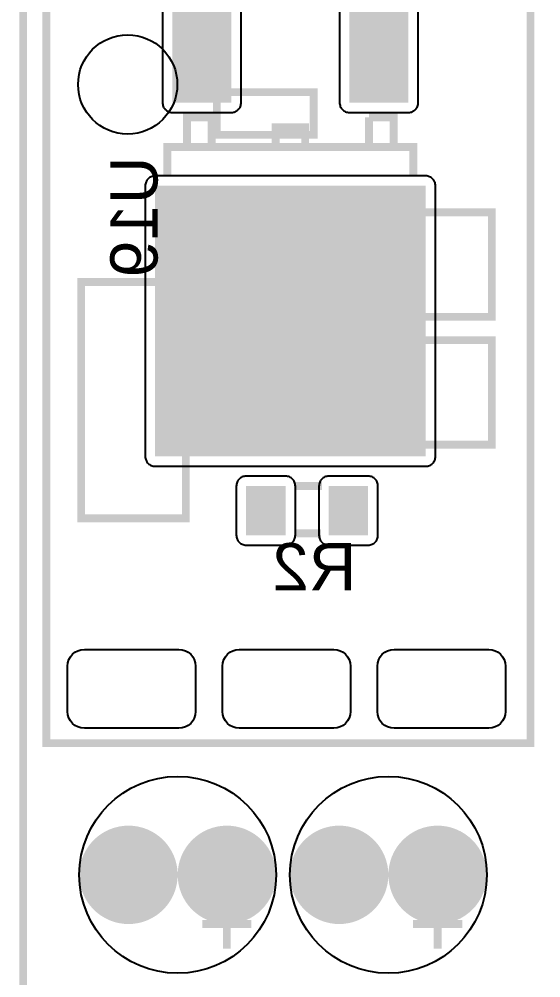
# Model space of a CAD drawing. Header units: inches. Extents: x -2.62 to 2.61, y -2.28 to 2.28.
# Drawn here: x -2.616 to -2.086, y -1.77 to -0.796 of the extents above; entities that cross this region are included whole.
import ezdxf

# ---------------------------------------------------------------- set-up
doc = ezdxf.new("R2010")
doc.units = ezdxf.units.IN
doc.layers.get('0').update_dxf_attribs({"linetype": 'CONTINUOUS'})

# ---------------------------------------------------------------- blocks, each defined once
blk = doc.blocks.new('RPAD')
blk.add_trace([(-0.5, -0.5), (-0.5, 0.5), (0.5, -0.5), (0.5, 0.5)])
blk = doc.blocks.new('EPAD')
at = {"const_width": 0.5}
blk.add_lwpolyline([(-0.25, 0, 1), (0.25, 0, 1)], format="xyb", close=True, dxfattribs=at)

msp = doc.modelspace()

# ---------------------------------------------------------------- linework, layer by layer
at = {"const_width": 0.008}
for points in [[(-2.612283, -2.271654), (2.608189, -2.271654), (2.608189, 2.271654), (-2.612283, 2.271654), (-2.612283, -2.271654)], [(-2.612283, -2.271654), (2.608189, -2.271654), (2.608189, 2.271654), (-2.612283, 2.271654), (-2.612283, -2.271654)], [(-2.612283, -2.271654), (2.608189, -2.271654), (2.608189, 2.271654), (-2.612283, 2.271654), (-2.612283, -2.271654)], [(-2.588661, -1.531496), (-2.096535, -1.531496), (-2.096535, -0.606299), (-2.588661, -0.606299), (-2.588661, -1.531496)], [(-2.588661, -1.531496), (-2.096535, -1.531496), (-2.096535, -0.606299), (-2.588661, -0.606299), (-2.588661, -1.531496)], [(-2.588661, -1.531496), (-2.096535, -1.531496), (-2.096535, -0.606299), (-2.588661, -0.606299), (-2.588661, -1.531496)], [(-2.415433, -0.913386), (-2.317008, -0.913386), (-2.317008, -0.870079), (-2.415433, -0.870079), (-2.415433, -0.913386)], [(-2.415433, -0.913386), (-2.317008, -0.913386), (-2.317008, -0.870079), (-2.415433, -0.870079), (-2.415433, -0.913386)], [(-2.415433, -0.913386), (-2.317008, -0.913386), (-2.317008, -0.870079), (-2.415433, -0.870079), (-2.415433, -0.913386)], [(-2.44563, -0.925709), (-2.44563, -0.895709), (-2.42063, -0.895709), (-2.42063, -0.925709)], [(-2.44563, -0.925709), (-2.44563, -0.895709), (-2.42063, -0.895709), (-2.42063, -0.925709)], [(-2.44563, -0.925709), (-2.44563, -0.895709), (-2.42063, -0.895709), (-2.42063, -0.925709)], [(-2.23563, -0.925709), (-2.23563, -0.895709), (-2.26063, -0.895709)], [(-2.26063, -0.925709), (-2.26063, -0.895709)], [(-2.23563, -0.925709), (-2.23563, -0.895709), (-2.26063, -0.895709)], [(-2.26063, -0.925709), (-2.26063, -0.895709)], [(-2.23563, -0.925709), (-2.23563, -0.895709), (-2.26063, -0.895709)], [(-2.26063, -0.925709), (-2.26063, -0.895709)], [(-2.35563, -0.925709), (-2.35563, -0.905709), (-2.32563, -0.905709), (-2.32563, -0.925709)], [(-2.35563, -0.925709), (-2.35563, -0.905709), (-2.32563, -0.905709), (-2.32563, -0.925709)], [(-2.35563, -0.925709), (-2.35563, -0.905709), (-2.32563, -0.905709), (-2.32563, -0.925709)], [(-2.46563, -0.955709), (-2.46563, -0.925709), (-2.21563, -0.925709), (-2.21563, -0.955709)], [(-2.46563, -0.955709), (-2.46563, -0.925709), (-2.21563, -0.925709), (-2.21563, -0.955709)], [(-2.46563, -0.955709), (-2.46563, -0.925709), (-2.21563, -0.925709), (-2.21563, -0.955709)], [(-2.376063, -1.098425), (-2.135906, -1.098425), (-2.135906, -0.992126), (-2.376063, -0.992126), (-2.376063, -1.098425)], [(-2.376063, -1.098425), (-2.135906, -1.098425), (-2.135906, -0.992126), (-2.376063, -0.992126), (-2.376063, -1.098425)], [(-2.376063, -1.098425), (-2.135906, -1.098425), (-2.135906, -0.992126), (-2.376063, -0.992126), (-2.376063, -1.098425)], [(-2.553228, -1.30315), (-2.446929, -1.30315), (-2.446929, -1.062992), (-2.553228, -1.062992), (-2.553228, -1.30315)], [(-2.553228, -1.30315), (-2.446929, -1.30315), (-2.446929, -1.062992), (-2.553228, -1.062992), (-2.553228, -1.30315)], [(-2.553228, -1.30315), (-2.446929, -1.30315), (-2.446929, -1.062992), (-2.553228, -1.062992), (-2.553228, -1.30315)], [(-2.376063, -1.228346), (-2.135906, -1.228346), (-2.135906, -1.122047), (-2.376063, -1.122047), (-2.376063, -1.228346)], [(-2.376063, -1.228346), (-2.135906, -1.228346), (-2.135906, -1.122047), (-2.376063, -1.122047), (-2.376063, -1.228346)], [(-2.376063, -1.228346), (-2.135906, -1.228346), (-2.135906, -1.122047), (-2.376063, -1.122047), (-2.376063, -1.228346)], [(-2.336575, -1.270276), (-2.308575, -1.270276)], [(-2.336575, -1.270276), (-2.308575, -1.270276)], [(-2.336575, -1.270276), (-2.308575, -1.270276)], [(-2.336575, -1.318276), (-2.309575, -1.318276)], [(-2.336575, -1.318276), (-2.309575, -1.318276)], [(-2.336575, -1.318276), (-2.309575, -1.318276)], [(-2.405165, -1.740354), (-2.405165, -1.690354)], [(-2.405165, -1.740354), (-2.405165, -1.690354)], [(-2.405165, -1.740354), (-2.405165, -1.690354)], [(-2.191024, -1.740354), (-2.191024, -1.690354)], [(-2.191024, -1.740354), (-2.191024, -1.690354)], [(-2.191024, -1.740354), (-2.191024, -1.690354)], [(-2.380165, -1.715354), (-2.430165, -1.715354)], [(-2.380165, -1.715354), (-2.430165, -1.715354)], [(-2.380165, -1.715354), (-2.430165, -1.715354)], [(-2.166024, -1.715354), (-2.216024, -1.715354)], [(-2.166024, -1.715354), (-2.216024, -1.715354)], [(-2.166024, -1.715354), (-2.216024, -1.715354)]]:
    msp.add_lwpolyline(points, dxfattribs=at)
for points in [[(-2.47063, -0.780709), (-2.47063, -0.880709), (-2.47058, -0.881748), (-2.470431, -0.882753), (-2.470189, -0.88372), (-2.469858, -0.884644), (-2.469443, -0.88552), (-2.468949, -0.886344), (-2.46838, -0.887112), (-2.467739, -0.887818), (-2.467033, -0.888458), (-2.466266, -0.889028), (-2.465442, -0.889522), (-2.464565, -0.889937), (-2.463641, -0.890268), (-2.462674, -0.89051), (-2.461669, -0.890658), (-2.46063, -0.890709), (-2.46063, -0.890709), (-2.40063, -0.890709), (-2.399591, -0.890658), (-2.398585, -0.89051), (-2.397619, -0.890268), (-2.396694, -0.889937), (-2.395818, -0.889522), (-2.394994, -0.889028), (-2.394226, -0.888458), (-2.39352, -0.887818), (-2.39288, -0.887112), (-2.392311, -0.886344), (-2.391817, -0.88552), (-2.391402, -0.884644), (-2.391071, -0.88372), (-2.390829, -0.882753), (-2.39068, -0.881748), (-2.39063, -0.880709), (-2.39063, -0.780709)], [(-2.29063, -0.780709), (-2.29063, -0.880709), (-2.29058, -0.881748), (-2.290431, -0.882753), (-2.290189, -0.88372), (-2.289858, -0.884644), (-2.289443, -0.88552), (-2.288949, -0.886344), (-2.28838, -0.887112), (-2.287739, -0.887818), (-2.287033, -0.888458), (-2.286266, -0.889028), (-2.285442, -0.889522), (-2.284565, -0.889937), (-2.283641, -0.890268), (-2.282674, -0.89051), (-2.281669, -0.890658), (-2.28063, -0.890709), (-2.28063, -0.890709), (-2.22063, -0.890709), (-2.219591, -0.890658), (-2.218585, -0.89051), (-2.217619, -0.890268), (-2.216694, -0.889937), (-2.215818, -0.889522), (-2.214994, -0.889028), (-2.214226, -0.888458), (-2.21352, -0.887818), (-2.21288, -0.887112), (-2.212311, -0.886344), (-2.211817, -0.88552), (-2.211402, -0.884644), (-2.211071, -0.88372), (-2.210829, -0.882753), (-2.21068, -0.881748), (-2.21063, -0.880709), (-2.21063, -0.780709)]]:
    msp.add_lwpolyline(points)
for points in [[(-2.47813, -1.250209), (-2.20313, -1.250209), (-2.202091, -1.250158), (-2.201085, -1.25001), (-2.200119, -1.249768), (-2.199194, -1.249437), (-2.198318, -1.249022), (-2.197494, -1.248528), (-2.196726, -1.247958), (-2.19602, -1.247318), (-2.19538, -1.246612), (-2.194811, -1.245844), (-2.194317, -1.24502), (-2.193902, -1.244144), (-2.193571, -1.24322), (-2.193329, -1.242253), (-2.19318, -1.241248), (-2.19313, -1.240209), (-2.19313, -0.965209), (-2.19318, -0.964169), (-2.193329, -0.963164), (-2.193571, -0.962197), (-2.193902, -0.961273), (-2.194317, -0.960397), (-2.194811, -0.959573), (-2.19538, -0.958806), (-2.19602, -0.958099), (-2.196726, -0.957459), (-2.197494, -0.95689), (-2.198318, -0.956395), (-2.199194, -0.95598), (-2.200119, -0.95565), (-2.201085, -0.955407), (-2.202091, -0.955259), (-2.20313, -0.955209), (-2.47813, -0.955209), (-2.479169, -0.955259), (-2.480174, -0.955407), (-2.481141, -0.95565), (-2.482065, -0.95598), (-2.482942, -0.956395), (-2.483766, -0.95689), (-2.484533, -0.957459), (-2.485239, -0.958099), (-2.48588, -0.958806), (-2.486449, -0.959573), (-2.486943, -0.960397), (-2.487358, -0.961273), (-2.487689, -0.962197), (-2.487931, -0.963164), (-2.48808, -0.964169), (-2.48813, -0.965209), (-2.48813, -1.240209), (-2.48808, -1.241248), (-2.487931, -1.242253), (-2.487689, -1.24322), (-2.487358, -1.244144), (-2.486943, -1.24502), (-2.486449, -1.245844), (-2.48588, -1.246612), (-2.485239, -1.247318), (-2.484533, -1.247958), (-2.483766, -1.248528), (-2.482942, -1.249022), (-2.482065, -1.249437), (-2.481141, -1.249768), (-2.480174, -1.25001), (-2.479169, -1.250158), (-2.47813, -1.250209)], [(-2.385575, -1.330276), (-2.345575, -1.330276), (-2.344535, -1.330225), (-2.34353, -1.330077), (-2.342563, -1.329835), (-2.341639, -1.329504), (-2.340763, -1.329089), (-2.339939, -1.328594), (-2.339171, -1.328025), (-2.338465, -1.327385), (-2.337825, -1.326679), (-2.337256, -1.325911), (-2.336761, -1.325087), (-2.336346, -1.324211), (-2.336016, -1.323287), (-2.335774, -1.32232), (-2.335625, -1.321315), (-2.335575, -1.320276), (-2.335575, -1.270276), (-2.335625, -1.269236), (-2.335774, -1.268231), (-2.336016, -1.267264), (-2.336346, -1.26634), (-2.336761, -1.265464), (-2.337256, -1.26464), (-2.337825, -1.263872), (-2.338465, -1.263166), (-2.339171, -1.262526), (-2.339939, -1.261957), (-2.340763, -1.261462), (-2.341639, -1.261047), (-2.342563, -1.260717), (-2.34353, -1.260474), (-2.344535, -1.260326), (-2.345575, -1.260276), (-2.385575, -1.260276), (-2.386614, -1.260326), (-2.387619, -1.260474), (-2.388586, -1.260717), (-2.38951, -1.261047), (-2.390387, -1.261462), (-2.391211, -1.261957), (-2.391978, -1.262526), (-2.392684, -1.263166), (-2.393324, -1.263872), (-2.393894, -1.26464), (-2.394388, -1.265464), (-2.394803, -1.26634), (-2.395134, -1.267264), (-2.395376, -1.268231), (-2.395524, -1.269236), (-2.395575, -1.270276), (-2.395575, -1.320276), (-2.395524, -1.321315), (-2.395376, -1.32232), (-2.395134, -1.323287), (-2.394803, -1.324211), (-2.394388, -1.325087), (-2.393894, -1.325911), (-2.393324, -1.326679), (-2.392684, -1.327385), (-2.391978, -1.328025), (-2.391211, -1.328594), (-2.390387, -1.329089), (-2.38951, -1.329504), (-2.388586, -1.329835), (-2.387619, -1.330077), (-2.386614, -1.330225), (-2.385575, -1.330276)], [(-2.301575, -1.330276), (-2.261575, -1.330276), (-2.260535, -1.330225), (-2.25953, -1.330077), (-2.258563, -1.329835), (-2.257639, -1.329504), (-2.256763, -1.329089), (-2.255939, -1.328594), (-2.255171, -1.328025), (-2.254465, -1.327385), (-2.253825, -1.326679), (-2.253256, -1.325911), (-2.252761, -1.325087), (-2.252346, -1.324211), (-2.252016, -1.323287), (-2.251774, -1.32232), (-2.251625, -1.321315), (-2.251575, -1.320276), (-2.251575, -1.270276), (-2.251625, -1.269236), (-2.251774, -1.268231), (-2.252016, -1.267264), (-2.252346, -1.26634), (-2.252761, -1.265464), (-2.253256, -1.26464), (-2.253825, -1.263872), (-2.254465, -1.263166), (-2.255171, -1.262526), (-2.255939, -1.261957), (-2.256763, -1.261462), (-2.257639, -1.261047), (-2.258563, -1.260717), (-2.25953, -1.260474), (-2.260535, -1.260326), (-2.261575, -1.260276), (-2.301575, -1.260276), (-2.302614, -1.260326), (-2.303619, -1.260474), (-2.304586, -1.260717), (-2.30551, -1.261047), (-2.306387, -1.261462), (-2.307211, -1.261957), (-2.307978, -1.262526), (-2.308684, -1.263166), (-2.309324, -1.263872), (-2.309894, -1.26464), (-2.310388, -1.265464), (-2.310803, -1.26634), (-2.311134, -1.267264), (-2.311376, -1.268231), (-2.311524, -1.269236), (-2.311575, -1.270276), (-2.311575, -1.320276), (-2.311524, -1.321315), (-2.311376, -1.32232), (-2.311134, -1.323287), (-2.310803, -1.324211), (-2.310388, -1.325087), (-2.309894, -1.325911), (-2.309324, -1.326679), (-2.308684, -1.327385), (-2.307978, -1.328025), (-2.307211, -1.328594), (-2.306387, -1.329089), (-2.30551, -1.329504), (-2.304586, -1.329835), (-2.303619, -1.330077), (-2.302614, -1.330225), (-2.301575, -1.330276)], [(-2.437047, -1.453378), (-2.437047, -1.499378), (-2.437385, -1.502854), (-2.438359, -1.506068), (-2.439905, -1.508959), (-2.441961, -1.511464), (-2.444466, -1.51352), (-2.447357, -1.515067), (-2.450571, -1.51604), (-2.454047, -1.516378), (-2.550047, -1.516378), (-2.553523, -1.51604), (-2.556737, -1.515067), (-2.559628, -1.51352), (-2.562133, -1.511464), (-2.56419, -1.508959), (-2.565736, -1.506068), (-2.566709, -1.502854), (-2.567047, -1.499378), (-2.567047, -1.453378), (-2.566709, -1.449902), (-2.565736, -1.446688), (-2.56419, -1.443797), (-2.562133, -1.441292), (-2.559628, -1.439235), (-2.556737, -1.437689), (-2.553523, -1.436716), (-2.550047, -1.436378), (-2.454047, -1.436378), (-2.450571, -1.436716), (-2.447357, -1.437689), (-2.444466, -1.439235), (-2.441961, -1.441292), (-2.439905, -1.443797), (-2.438359, -1.446688), (-2.437385, -1.449902), (-2.437047, -1.453378)], [(-2.279567, -1.453378), (-2.279567, -1.499378), (-2.279905, -1.502854), (-2.280878, -1.506068), (-2.282424, -1.508959), (-2.284481, -1.511464), (-2.286986, -1.51352), (-2.289877, -1.515067), (-2.293091, -1.51604), (-2.296567, -1.516378), (-2.392567, -1.516378), (-2.396043, -1.51604), (-2.399257, -1.515067), (-2.402148, -1.51352), (-2.404653, -1.511464), (-2.406709, -1.508959), (-2.408256, -1.506068), (-2.409229, -1.502854), (-2.409567, -1.499378), (-2.409567, -1.453378), (-2.409229, -1.449902), (-2.408256, -1.446688), (-2.406709, -1.443797), (-2.404653, -1.441292), (-2.402148, -1.439235), (-2.399257, -1.437689), (-2.396043, -1.436716), (-2.392567, -1.436378), (-2.296567, -1.436378), (-2.293091, -1.436716), (-2.289877, -1.437689), (-2.286986, -1.439235), (-2.284481, -1.441292), (-2.282424, -1.443797), (-2.280878, -1.446688), (-2.279905, -1.449902), (-2.279567, -1.453378)], [(-2.122087, -1.453378), (-2.122087, -1.499378), (-2.122425, -1.502854), (-2.123398, -1.506068), (-2.124944, -1.508959), (-2.127001, -1.511464), (-2.129506, -1.51352), (-2.132396, -1.515067), (-2.135611, -1.51604), (-2.139087, -1.516378), (-2.235087, -1.516378), (-2.238563, -1.51604), (-2.241777, -1.515067), (-2.244668, -1.51352), (-2.247172, -1.511464), (-2.249229, -1.508959), (-2.250775, -1.506068), (-2.251748, -1.502854), (-2.252087, -1.499378), (-2.252087, -1.453378), (-2.251748, -1.449902), (-2.250775, -1.446688), (-2.249229, -1.443797), (-2.247172, -1.441292), (-2.244668, -1.439235), (-2.241777, -1.437689), (-2.238563, -1.436716), (-2.235087, -1.436378), (-2.139087, -1.436378), (-2.135611, -1.436716), (-2.132396, -1.437689), (-2.129506, -1.439235), (-2.127001, -1.441292), (-2.124944, -1.443797), (-2.123398, -1.446688), (-2.122425, -1.449902), (-2.122087, -1.453378)]]:
    msp.add_lwpolyline(points, close=True)
for centre, radius in [((-2.505984, -0.862205), 0.050418), ((-2.505984, -0.862205), 0.050418), ((-2.505984, -0.862205), 0.050418), ((-2.455165, -1.665354), 0.1), ((-2.455165, -1.665354), 0.1), ((-2.455165, -1.665354), 0.1), ((-2.241024, -1.665354), 0.1), ((-2.241024, -1.665354), 0.1), ((-2.241024, -1.665354), 0.1)]:
    msp.add_circle(centre, radius)

# ---------------------------------------------------------------- block references
at = {"rotation": 180}
for p, xscale, yscale in [((-2.43063, -0.830709), 0.06, 0.1), ((-2.25063, -0.830709), 0.06, 0.1), ((-2.34063, -1.102709), 0.275, 0.275), ((-2.365575, -1.295276), 0.04, 0.05), ((-2.281575, -1.295276), 0.04, 0.05)]:
    msp.add_blockref('RPAD', p, dxfattribs=dict(at, xscale=xscale, yscale=yscale))
at = {"xscale": 0.1, "yscale": 0.1}
for p in [(-2.505165, -1.665354), (-2.405165, -1.665354), (-2.291024, -1.665354), (-2.191024, -1.665354)]:
    msp.add_blockref('EPAD', p, dxfattribs=at)

# ---------------------------------------------------------------- texts
at = {"text_generation_flag": 2, "width": 1.041667}
msp.add_text('U19', height=0.048, rotation=90, dxfattribs=at).set_placement((-2.47563, -0.935459))
msp.add_text('U19', height=0.048, rotation=90, dxfattribs=at).set_placement((-2.47563, -0.935459))
msp.add_text('U19', height=0.048, rotation=90, dxfattribs=at).set_placement((-2.47563, -0.935459))
msp.add_text('R2', height=0.048, dxfattribs=at).set_placement((-2.273575, -1.376276))
msp.add_text('R2', height=0.048, dxfattribs=at).set_placement((-2.273575, -1.376276))
msp.add_text('R2', height=0.048, dxfattribs=at).set_placement((-2.273575, -1.376276))

doc.saveas('drawing.dxf')
